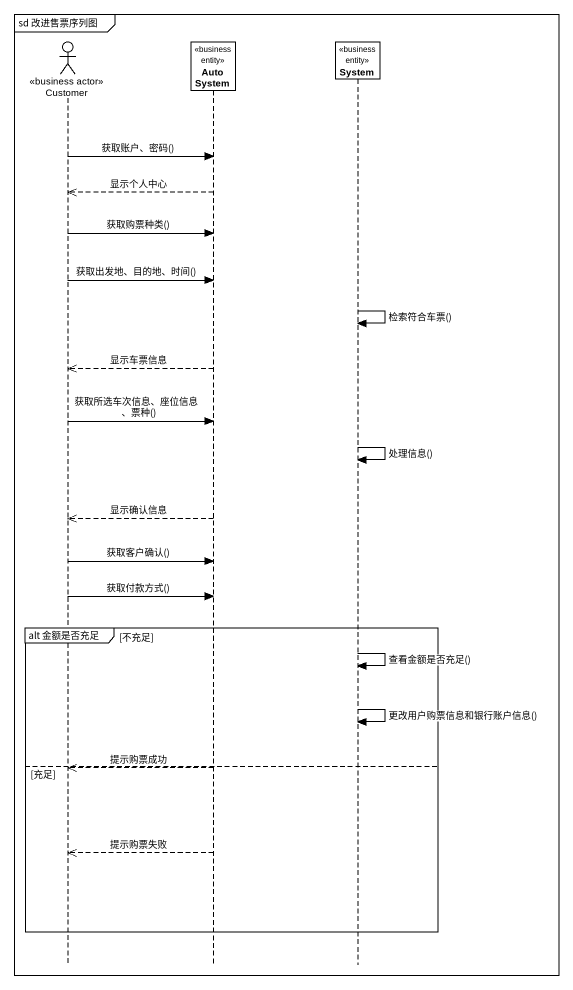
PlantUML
@startuml
mainframe sd 改进售票序列图
hide footbox
actor Customer <<business actor>>
participant AutoSystem <<business entity>>
participant System <<business entity>>

Customer -> AutoSystem : 获取账户、密码()
AutoSystem -->> Customer : 显示个人中心
Customer -> AutoSystem : 获取购票种类()
Customer -> AutoSystem : 获取出发地、目的地、时间()
System -> System : 检索符合车票()
AutoSystem -->> Customer : 显示车票信息
Customer -> AutoSystem : 获取所选车次信息、座位信息、票种()
System -> System : 处理信息()
AutoSystem -->> Customer : 显示确认信息
Customer -> AutoSystem : 获取客户确认()
Customer -> AutoSystem : 获取付款方式()
group alt 金额是否充足 [不充足]
  System -> System : 查看金额是否充足()
  System -> System : 更改用户购票信息和银行账户信息()
else 充足
  AutoSystem -->> Customer : 提示购票成功
  AutoSystem -->> Customer : 提示购票失败
end
@enduml
